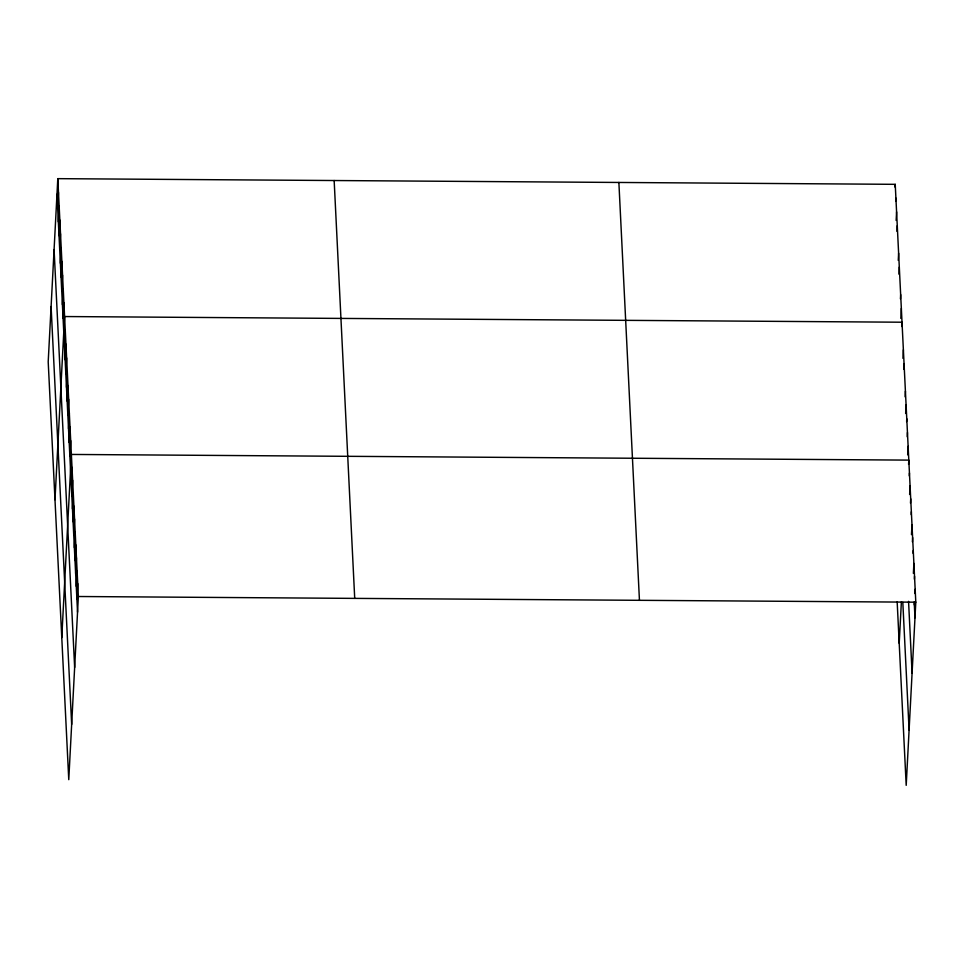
<?xml version="1.0" encoding="UTF-8"?>
<svg xmlns="http://www.w3.org/2000/svg" width="964" height="964" viewBox="0 0 964 964"><rect width="100%" height="100%" fill="white"/><g stroke="black" fill="none" stroke-linecap="round" stroke-linejoin="round"><path stroke-width="1.45" d="M57.804 178.653L48.2 361.813L68.769 779.671L78.361 596.511L57.804 178.653L895.231 184.329L915.8 602.187L906.196 785.347L897.171 601.91M57.659 208.067L58.479 192.439M58.334 221.853L59.153 206.236M59.021 235.65L59.84 220.021M59.696 249.435L60.515 233.806M60.371 263.22L61.19 247.603M61.057 277.017L61.865 261.389M61.732 290.803L62.552 275.174M62.407 304.588L63.226 288.971M63.082 318.385L63.901 302.756M54.984 499.701L64.588 316.541L902.027 322.217L901.798 326.483M64.443 345.956L65.263 330.339M65.118 359.753L65.938 344.124M65.805 373.538L66.624 357.921M66.48 387.323L67.299 371.706M67.155 401.12L67.974 385.492M67.841 414.906L68.661 399.289M68.516 428.703L69.336 413.074M69.191 442.488L70.011 426.859M69.878 456.273L70.697 440.656M61.768 637.602L71.372 454.442L908.811 460.117L908.582 464.371M71.191 482.976L72.011 467.359M71.818 495.894L72.637 480.277M72.457 508.811L73.276 493.194M73.095 521.729L73.915 506.1M73.734 534.646L74.553 519.018M74.361 547.564L75.18 531.935M74.999 560.482L75.819 544.853M75.638 573.387L76.457 557.77M76.276 586.305L77.096 570.688M76.903 599.222L77.723 583.594M895.086 187.173L895.231 184.329M895.761 200.958L895.918 198.114M896.146 220.431L896.592 211.899M896.978 231.372L897.267 225.697M898.255 260.376L898.629 253.279M898.93 274.162L899.304 267.064M900.436 298.9L900.665 294.647M900.822 318.373L901.34 308.432M902.931 358.319L903.376 349.799M903.762 369.272L904.063 363.585M905.112 396.855L905.413 391.167M905.642 413.484L906.1 404.952M906.618 421.593L906.775 418.75M907.232 436.8L907.449 432.535M907.678 454.851L908.124 446.32M899.207 643.277L901.388 601.813M909.293 475.867L909.45 473.035M909.63 494.472L910.076 485.952M910.486 503.124L910.715 498.858M911.197 514.619L911.354 511.776M911.462 534.634L911.992 524.693M912.402 541.876L912.619 537.611M913.113 553.36L913.257 550.528M913.378 573.387L913.896 563.446M914.378 579.195L914.535 576.352M914.342 604.898L914.499 602.054M914.944 593.535L915.161 589.269M78.361 596.511L915.8 602.187M914.209 602.03L914.981 617.816M908.558 601.343L912.089 673.101M902.81 602.343L909.1 730.061M618.876 182.449L639.445 600.319M334.159 180.521L354.716 598.391M56.984 194.282L77.542 612.14M54.08 249.568L74.65 667.425M51.092 306.528L71.661 724.386"/></g></svg>
